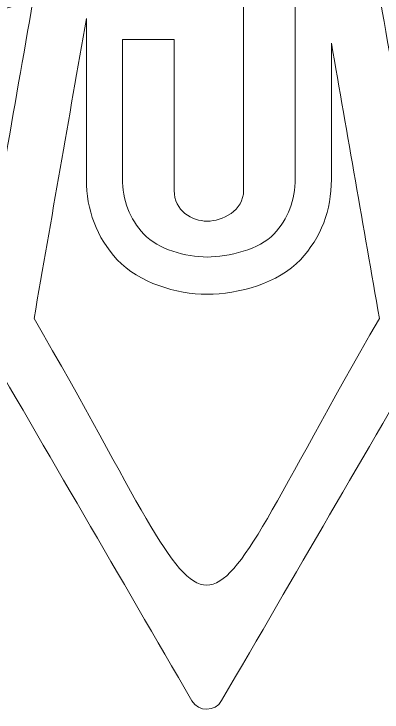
# Model space of a CAD drawing. Header units: millimetres. Extents: x -101 to 101, y -138 to 138.
# Drawn here: x -34.4 to 31.8, y -130.5 to -5 of the extents above; entities that cross this region are included whole.
import ezdxf

# ---------------------------------------------------------------- set-up
doc = ezdxf.new("R2010")
doc.units = ezdxf.units.MM
doc.header["$MEASUREMENT"] = 0
doc.layers.add('color logo', color=7, linetype='Continuous')

msp = doc.modelspace()

# ---------------------------------------------------------------- linework, layer by layer
at = {"layer": 'color logo', "color": 1, "lineweight": 9}
for points, knots in [([(-2.4107, -128.529), (-15.3626, -106.2261), (-28.3144, -83.9232), (-41.2663, -61.6203), (-37.8406, -41.9474), (-34.4149, -22.2744), (-30.9892, -2.6015), (-42.5883, -5.829), (-54.0458, -9.0173), (-65.6457, -12.245), (-77.0723, 1.2243), (-87.0316, 12.964), (-98.4582, 26.4334), (-100.4158, 28.7411), (-100.569, 31.1891), (-98.573, 33.5412), (-87.5972, 46.4793), (-76.6215, 59.4171), (-65.6457, 72.3552), (-54.1831, 69.1659), (-42.7226, 65.9774), (-31.2406, 62.7829), (-33.6509, 74.0776), (-36.0613, 85.3721), (-38.4716, 96.6668), (-26.2733, 110.1599), (-15.4923, 122.0849), (-3.2939, 135.5779), (-0.7508, 138.3917), (1.2281, 138.4242), (3.7712, 135.6115), (15.5072, 122.6299), (27.2432, 109.6485), (38.9792, 96.6668), (36.5689, 85.3721), (34.1585, 74.0776), (31.7482, 62.7829), (43.217, 65.9738), (54.6842, 69.1643), (66.1531, 72.3552), (77.3654, 59.1386), (86.8707, 47.9341), (98.0831, 34.7174), (100.7544, 31.5689), (100.5763, 28.3317), (97.9077, 25.1858), (87.3228, 12.7088), (76.738, 0.2319), (66.1531, -12.245), (54.5466, -9.0155), (43.0949, -5.8289), (31.4965, -2.6015), (34.9223, -22.2744), (38.3481, -41.9474), (41.7739, -61.6203), (28.2687, -84.8756), (16.4428, -105.2392), (2.9376, -128.4943), (1.7541, -130.5315), (-1.2384, -130.5482), (-2.4107, -128.529)], [0, 0, 0, 0, 0.05, 0.05, 0.05, 0.1, 0.1, 0.1, 0.15, 0.15, 0.15, 0.2, 0.2, 0.2, 0.25, 0.25, 0.25, 0.3, 0.3, 0.3, 0.35, 0.35, 0.35, 0.4, 0.4, 0.4, 0.45, 0.45, 0.45, 0.5, 0.5, 0.5, 0.55, 0.55, 0.55, 0.6, 0.6, 0.6, 0.65, 0.65, 0.65, 0.7, 0.7, 0.7, 0.75, 0.75, 0.75, 0.8, 0.8, 0.8, 0.85, 0.85, 0.85, 0.9, 0.9, 0.9, 0.95, 0.95, 0.95, 1, 1, 1, 1]), ([(16.1702, -34.5587), (16.1702, -38.4778), (14.8929, -41.8061), (12.3405, -44.5518), (9.7883, -47.2969), (4.1074, -48.6826), (0.3356, -48.6826), (-3.4937, -48.6826), (-8.5038, -47.2976), (-11.0569, -44.5518), (-13.6098, -41.8057), (-14.8864, -38.4589), (-14.8864, -34.5354), (-14.8864, -26.2062), (-14.8864, -17.877), (-14.8864, -9.5477), (-11.7918, -9.5477), (-8.6973, -9.5477), (-5.6027, -9.5477), (-5.6027, -18.5949), (-5.6027, -27.642), (-5.6027, -36.6892), (-5.6027, -40.3795), (-2.3912, -42.228), (0.3356, -42.228), (3.0243, -42.228), (6.8865, -40.3817), (6.8865, -36.6892), (6.8865, -24.8211), (6.8865, -12.9531), (6.8865, -1.0852), (6.8865, 3.5074), (6.1191, 7.6801), (4.1009, 11.0082), (-0.7914, 17.3981), (-5.6837, 23.7881), (-10.576, 30.178), (-12.7515, 33.7658), (-13.5739, 38.0708), (-13.5739, 42.6172), (-13.5739, 51.1807), (-13.5739, 59.7441), (-13.5739, 68.3076), (-13.5739, 72.2311), (-12.2967, 75.555), (-9.7444, 78.3004), (-7.1921, 81.0459), (-3.1004, 82.4316), (0.7293, 82.4316), (4.5011, 82.4316), (8.5729, 81.0467), (11.1261, 78.3004), (13.6785, 75.5543), (14.9554, 72.2075), (14.9554, 68.2845), (14.9554, 63.2046), (14.9554, 58.1247), (14.9554, 53.045), (11.8609, 53.045), (8.7663, 53.045), (5.6718, 53.045), (5.6718, 59.3988), (5.6718, 65.7525), (5.6718, 72.1063), (5.6718, 75.7987), (3.4179, 77.6446), (0.7293, 77.6446), (-1.9977, 77.6446), (-4.2902, 75.7947), (-4.2902, 72.1063), (-4.2902, 63.2999), (-4.2902, 54.4934), (-4.2902, 45.6869), (-4.2902, 41.123), (-3.5218, 36.9657), (-1.5053, 33.6396), (3.3872, 27.2497), (8.2797, 20.8598), (13.1722, 14.4699), (15.347, 10.8828), (16.1702, 6.5499), (16.1702, 1.9612), (16.1702, -10.2121), (16.1702, -22.3854), (16.1702, -34.5587)], [0, 0, 0, 0, 0.03571429, 0.03571429, 0.03571429, 0.07142857, 0.07142857, 0.07142857, 0.10714286, 0.10714286, 0.10714286, 0.14285714, 0.14285714, 0.14285714, 0.17857143, 0.17857143, 0.17857143, 0.21428571, 0.21428571, 0.21428571, 0.25, 0.25, 0.25, 0.28571429, 0.28571429, 0.28571429, 0.32142857, 0.32142857, 0.32142857, 0.35714286, 0.35714286, 0.35714286, 0.39285714, 0.39285714, 0.39285714, 0.42857143, 0.42857143, 0.42857143, 0.46428571, 0.46428571, 0.46428571, 0.5, 0.5, 0.5, 0.53571429, 0.53571429, 0.53571429, 0.57142857, 0.57142857, 0.57142857, 0.60714286, 0.60714286, 0.60714286, 0.64285714, 0.64285714, 0.64285714, 0.67857143, 0.67857143, 0.67857143, 0.71428571, 0.71428571, 0.71428571, 0.75, 0.75, 0.75, 0.78571429, 0.78571429, 0.78571429, 0.82142857, 0.82142857, 0.82142857, 0.85714286, 0.85714286, 0.85714286, 0.89285714, 0.89285714, 0.89285714, 0.92857143, 0.92857143, 0.92857143, 0.96428571, 0.96428571, 0.96428571, 1, 1, 1, 1]), ([(22.6702, -10.2061), (22.6702, -18.3868), (22.6702, -26.5675), (22.6702, -34.7482), (22.6702, -40.2189), (20.8309, -45.155), (17.1011, -49.167), (13.2099, -53.3528), (5.9394, -55.3723), (0.3356, -55.3723), (-5.2587, -55.3723), (-11.9399, -53.3378), (-15.8173, -49.1673), (-19.5494, -45.153), (-21.3864, -40.1975), (-21.3864, -34.7251), (-21.3864, -25.0657), (-21.3864, -15.4061), (-21.3864, -5.7467), (-24.5209, -23.7471), (-27.6553, -41.7475), (-30.7898, -59.7478), (6.3439, -123.6915), (-5.8368, -123.6914), (31.2973, -59.7478), (28.4216, -43.234), (25.5459, -26.7199), (22.6702, -10.2061)], [0, 0, 0, 0, 0.11111111, 0.11111111, 0.11111111, 0.22222222, 0.22222222, 0.22222222, 0.33333333, 0.33333333, 0.33333333, 0.44444444, 0.44444444, 0.44444444, 0.55555556, 0.55555556, 0.55555556, 0.66666667, 0.66666667, 0.66666667, 0.77777778, 0.77777778, 0.77777778, 0.88888889, 0.88888889, 0.88888889, 1, 1, 1, 1])]:
    msp.add_open_spline(points, degree=3, knots=knots, dxfattribs=at)

doc.saveas('drawing.dxf')
